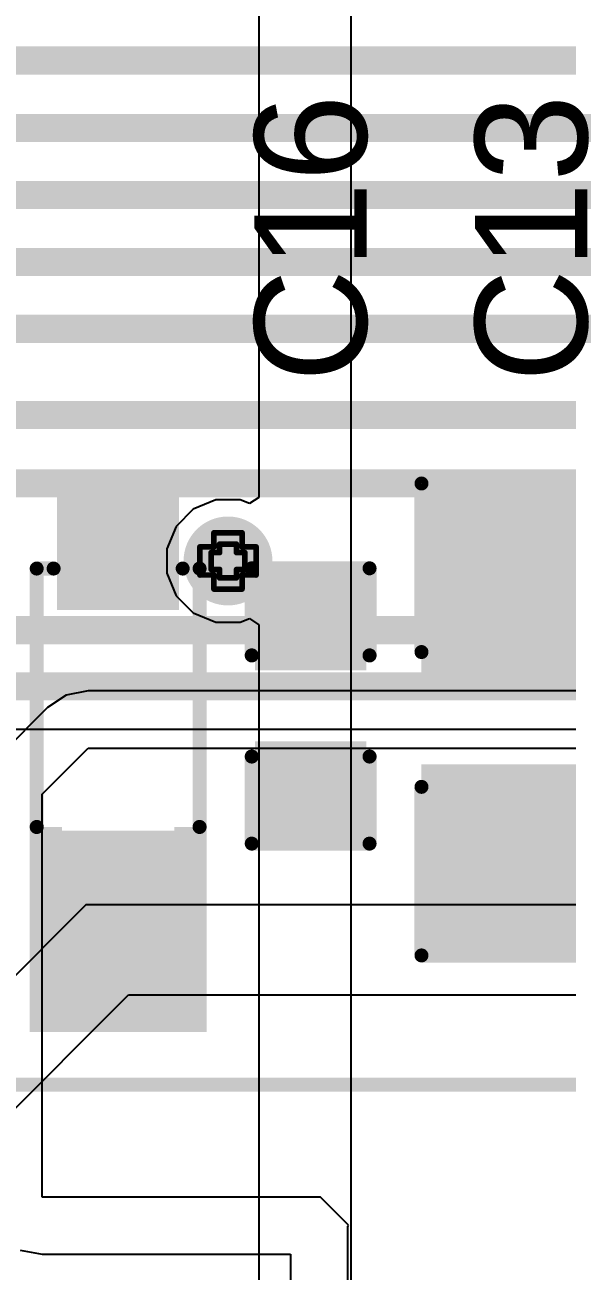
# Model space of a CAD drawing. Header units: inches. Extents: x -3 to 5259, y -3 to 5282.
# Drawn here: x 31.11 to 36.01, y 20.92 to 32.19 of the extents above; entities that cross this region are included whole.
import ezdxf

# ---------------------------------------------------------------- set-up
doc = ezdxf.new("R2010")
doc.units = ezdxf.units.IN
for name, color, linetype in [('Bottom Layer', 5, 'Continuous'), ('Bottom Solder', 6, 'Continuous'), ('Drill Drawing', 1, 'Continuous'), ('Layer 1', 16, 'Continuous'), ('Layer 2', 76, 'Continuous'), ('Top Layer', 1, 'Continuous'), ('Top Overlay', 2, 'Continuous'), ('Top Paste', 8, 'Continuous'), ('Top Solder', 216, 'Continuous'), ('Via Holes', 16, 'Continuous')]:
    doc.layers.add(name, color=color, linetype=linetype)
doc.styles.add('Arial', font='', dxfattribs={"height": 0.2})
doc.styles.get('Arial').set_extended_font_data('Arial')

# ---------------------------------------------------------------- blocks, each defined once
blk = doc.blocks.new('SRP1265A_150M_177')
at = {"layer": 'Top Overlay'}
blk.add_lwpolyline([(6.326, -6.326, 0.127, 0.127, 0), (-6.326, -6.326, 0.127, 0.127, 0)], format="xyseb", dxfattribs=at)
blk = doc.blocks.new('SOD_123_216')
at = {"layer": 'Top Layer'}
for points in [[(-1.1, 0.45), (-1.1, -0.45), (-2.05, -0.45), (-2.05, 0.45)], [(2.05, 0.45), (2.05, -0.45), (1.1, -0.45), (1.1, 0.45)]]:
    blk.add_hatch(color=1, dxfattribs=at).paths.add_polyline_path(points)
at = {"layer": 'Top Overlay'}
for points in [[(0.965, 0.508), (2.819, 0.508), (2.819, 0.8), (0.965, 0.8)], [(2.119, -0.788), (2.819, -0.788), (2.819, 0.787), (2.119, 0.787)], [(0.965, -0.8), (2.819, -0.8), (2.819, -0.508), (0.965, -0.508)]]:
    blk.add_hatch(color=2, dxfattribs=at).paths.add_polyline_path(points)
at = {"layer": 'Top Paste'}
for points in [[(-1.1, 0.45), (-1.1, -0.45), (-2.05, -0.45), (-2.05, 0.45)], [(2.05, 0.45), (2.05, -0.45), (1.1, -0.45), (1.1, 0.45)]]:
    blk.add_hatch(color=8, dxfattribs=at).paths.add_polyline_path(points)
at = {"layer": 'Top Solder'}
for points in [[(-0.998, 0.552), (-0.998, -0.552), (-2.152, -0.552), (-2.152, 0.552)], [(2.152, 0.552), (2.152, -0.552), (0.998, -0.552), (0.998, 0.552)]]:
    blk.add_hatch(color=216, dxfattribs=at).paths.add_polyline_path(points)
at = {"layer": 'Top Overlay'}
for points in [[(-1.372, 0.584, 0.127, 0.127, 0), (-1.372, 0.737, 0.127, 0.127, 0)], [(0.965, 0.737, 0.127, 0.127, 0), (-1.372, 0.737, 0.127, 0.127, 0)], [(-1.372, -0.737, 0.127, 0.127, 0), (-1.372, -0.584, 0.127, 0.127, 0)], [(0.965, -0.737, 0.127, 0.127, 0), (-1.372, -0.737, 0.127, 0.127, 0)]]:
    blk.add_lwpolyline(points, format="xyseb", dxfattribs=at)
for points in [[(-1.403, 0.737, 0.0635, 0.0635, 1), (-1.34, 0.737, 0.0635, 0.0635, 1)], [(-1.403, 0.737, 0.0635, 0.0635, 1), (-1.34, 0.737, 0.0635, 0.0635, 1)], [(0.933, 0.737, 0.0635, 0.0635, 1), (0.997, 0.737, 0.0635, 0.0635, 1)], [(-1.403, 0.584, 0.0635, 0.0635, 1), (-1.34, 0.584, 0.0635, 0.0635, 1)], [(-1.403, -0.584, 0.0635, 0.0635, 1), (-1.34, -0.584, 0.0635, 0.0635, 1)], [(-1.403, -0.737, 0.0635, 0.0635, 1), (-1.34, -0.737, 0.0635, 0.0635, 1)], [(-1.403, -0.737, 0.0635, 0.0635, 1), (-1.34, -0.737, 0.0635, 0.0635, 1)], [(0.933, -0.737, 0.0635, 0.0635, 1), (0.997, -0.737, 0.0635, 0.0635, 1)]]:
    blk.add_lwpolyline(points, format="xyseb", close=True, dxfattribs=at)
blk = doc.blocks.new('C___0603_267')
at = {"layer": 'Top Layer'}
for points in [[(-0.381, 0.445), (-0.381, -0.445), (-1.143, -0.445), (-1.143, 0.445)], [(1.143, 0.445), (1.143, -0.445), (0.381, -0.445), (0.381, 0.445)]]:
    blk.add_hatch(color=1, dxfattribs=at).paths.add_polyline_path(points)
at = {"layer": 'Top Paste'}
for points in [[(-0.381, 0.445), (-0.381, -0.445), (-1.143, -0.445), (-1.143, 0.445)], [(1.143, 0.445), (1.143, -0.445), (0.381, -0.445), (0.381, 0.445)]]:
    blk.add_hatch(color=8, dxfattribs=at).paths.add_polyline_path(points)
at = {"layer": 'Top Solder'}
for points in [[(-0.321, 0.504), (-0.321, -0.504), (-1.203, -0.504), (-1.203, 0.504)], [(1.203, 0.504), (1.203, -0.504), (0.321, -0.504), (0.321, 0.504)]]:
    blk.add_hatch(color=216, dxfattribs=at).paths.add_polyline_path(points)
at = {"layer": 'Top Overlay'}
for points in [[(-0.457, 0.533, 0.127, 0.127, 0), (-1.245, 0.533, 0.127, 0.127, 0)], [(-1.245, -0.533, 0.127, 0.127, 0), (-1.245, 0.533, 0.127, 0.127, 0)], [(1.245, 0.533, 0.127, 0.127, 0), (0.457, 0.533, 0.127, 0.127, 0)], [(1.245, -0.533, 0.127, 0.127, 0), (1.245, 0.533, 0.127, 0.127, 0)], [(-0.457, -0.533, 0.127, 0.127, 0), (-1.245, -0.533, 0.127, 0.127, 0)], [(1.245, -0.533, 0.127, 0.127, 0), (0.457, -0.533, 0.127, 0.127, 0)]]:
    blk.add_lwpolyline(points, format="xyseb", dxfattribs=at)
for points in [[(-1.276, 0.533, 0.0635, 0.0635, 1), (-1.213, 0.533, 0.0635, 0.0635, 1)], [(-1.276, 0.533, 0.0635, 0.0635, 1), (-1.213, 0.533, 0.0635, 0.0635, 1)], [(-0.489, 0.533, 0.0635, 0.0635, 1), (-0.425, 0.533, 0.0635, 0.0635, 1)], [(0.425, 0.533, 0.0635, 0.0635, 1), (0.489, 0.533, 0.0635, 0.0635, 1)], [(1.213, 0.533, 0.0635, 0.0635, 1), (1.276, 0.533, 0.0635, 0.0635, 1)], [(1.213, 0.533, 0.0635, 0.0635, 1), (1.276, 0.533, 0.0635, 0.0635, 1)], [(-1.276, -0.533, 0.0635, 0.0635, 1), (-1.213, -0.533, 0.0635, 0.0635, 1)], [(-1.276, -0.533, 0.0635, 0.0635, 1), (-1.213, -0.533, 0.0635, 0.0635, 1)], [(-0.489, -0.533, 0.0635, 0.0635, 1), (-0.425, -0.533, 0.0635, 0.0635, 1)], [(0.425, -0.533, 0.0635, 0.0635, 1), (0.489, -0.533, 0.0635, 0.0635, 1)], [(1.213, -0.533, 0.0635, 0.0635, 1), (1.276, -0.533, 0.0635, 0.0635, 1)], [(1.213, -0.533, 0.0635, 0.0635, 1), (1.276, -0.533, 0.0635, 0.0635, 1)]]:
    blk.add_lwpolyline(points, format="xyseb", close=True, dxfattribs=at)
blk = doc.blocks.new('C___1206_270')
at = {"layer": 'Top Layer'}
for points in [[(-2.032, 0.889), (-0.508, 0.889), (-0.508, -0.889), (-2.032, -0.889)], [(0.508, 0.889), (2.032, 0.889), (2.032, -0.889), (0.508, -0.889)]]:
    blk.add_hatch(color=1, dxfattribs=at).paths.add_polyline_path(points)
at = {"layer": 'Top Paste'}
for points in [[(-2.032, 0.889), (-0.508, 0.889), (-0.508, -0.889), (-2.032, -0.889)], [(0.508, 0.889), (2.032, 0.889), (2.032, -0.889), (0.508, -0.889)]]:
    blk.add_hatch(color=8, dxfattribs=at).paths.add_polyline_path(points)
at = {"layer": 'Top Solder'}
for points in [[(-2.134, 0.991), (-0.406, 0.991), (-0.406, -0.991), (-2.134, -0.991)], [(0.406, 0.991), (2.134, 0.991), (2.134, -0.991), (0.406, -0.991)]]:
    blk.add_hatch(color=216, dxfattribs=at).paths.add_polyline_path(points)
at = {"layer": 'Top Overlay'}
for points in [[(-0.61, 0.991, 0.127, 0.127, 0), (-2.134, 0.991, 0.127, 0.127, 0)], [(-2.134, -0.991, 0.127, 0.127, 0), (-2.134, 0.991, 0.127, 0.127, 0)], [(2.134, 0.991, 0.127, 0.127, 0), (0.61, 0.991, 0.127, 0.127, 0)], [(2.134, -0.991, 0.127, 0.127, 0), (2.134, 0.991, 0.127, 0.127, 0)], [(-0.61, -0.991, 0.127, 0.127, 0), (-2.134, -0.991, 0.127, 0.127, 0)], [(2.134, -0.991, 0.127, 0.127, 0), (0.61, -0.991, 0.127, 0.127, 0)]]:
    blk.add_lwpolyline(points, format="xyseb", dxfattribs=at)
for points in [[(-2.165, 0.991, 0.0635, 0.0635, 1), (-2.102, 0.991, 0.0635, 0.0635, 1)], [(-2.165, 0.991, 0.0635, 0.0635, 1), (-2.102, 0.991, 0.0635, 0.0635, 1)], [(-0.641, 0.991, 0.0635, 0.0635, 1), (-0.578, 0.991, 0.0635, 0.0635, 1)], [(0.578, 0.991, 0.0635, 0.0635, 1), (0.641, 0.991, 0.0635, 0.0635, 1)], [(2.102, 0.991, 0.0635, 0.0635, 1), (2.165, 0.991, 0.0635, 0.0635, 1)], [(2.102, 0.991, 0.0635, 0.0635, 1), (2.165, 0.991, 0.0635, 0.0635, 1)], [(-2.165, -0.991, 0.0635, 0.0635, 1), (-2.102, -0.991, 0.0635, 0.0635, 1)], [(-2.165, -0.991, 0.0635, 0.0635, 1), (-2.102, -0.991, 0.0635, 0.0635, 1)], [(-0.641, -0.991, 0.0635, 0.0635, 1), (-0.578, -0.991, 0.0635, 0.0635, 1)], [(0.578, -0.991, 0.0635, 0.0635, 1), (0.641, -0.991, 0.0635, 0.0635, 1)], [(2.102, -0.991, 0.0635, 0.0635, 1), (2.165, -0.991, 0.0635, 0.0635, 1)], [(2.102, -0.991, 0.0635, 0.0635, 1), (2.165, -0.991, 0.0635, 0.0635, 1)]]:
    blk.add_lwpolyline(points, format="xyseb", close=True, dxfattribs=at)

msp = doc.modelspace()

# ---------------------------------------------------------------- hatches: boundary and pattern name
at = {"layer": 'Bottom Layer'}
h = msp.add_hatch(color=5, dxfattribs=at)
edge = h.paths.add_edge_path()
edge.add_arc((32.945, 27.341), 0.3, 0, 360)
at = {"layer": 'Bottom Solder'}
h = msp.add_hatch(color=6, dxfattribs=at)
edge = h.paths.add_edge_path()
edge.add_arc((32.945, 27.341), 0.402, 0, 360)
at = {"layer": 'Layer 1'}
h = msp.add_hatch(color=16, dxfattribs=at)
edge = h.paths.add_edge_path()
edge.add_arc((32.945, 27.341), 0.3, 0, 360)
at = {"layer": 'Layer 2'}
h = msp.add_hatch(color=76, dxfattribs=at)
edge = h.paths.add_edge_path()
edge.add_arc((32.945, 27.341), 0.3, 0, 360)
at = {"layer": 'Top Layer'}
h = msp.add_hatch(color=1, dxfattribs=at)
edge = h.paths.add_edge_path()
edge.add_arc((32.945, 27.341), 0.3, 0, 360)
at = {"layer": 'Top Solder'}
h = msp.add_hatch(color=216, dxfattribs=at)
edge = h.paths.add_edge_path()
edge.add_arc((32.945, 27.341), 0.402, 0, 360)
at = {"layer": 'Via Holes'}
h = msp.add_hatch(color=7, dxfattribs=at)
edge = h.paths.add_edge_path()
edge.add_arc((32.945, 27.341), 0.15, 0, 360)

# ---------------------------------------------------------------- linework, layer by layer
at = {"layer": 'Bottom Layer'}
for p, q in [((33.223, 42.164), (33.223, 27.916)), ((34.061, 8.343), (34.061, 39.677)), ((32.835, 27.895), (32.631, 27.81)), ((33.055, 27.895), (32.835, 27.895)), ((33.139, 27.86), (33.055, 27.895)), ((33.223, 27.916), (33.139, 27.86)), ((32.631, 27.81), (32.475, 27.654)), ((32.475, 27.654), (32.391, 27.451)), ((32.391, 27.451), (32.391, 27.23)), ((32.391, 27.23), (32.475, 27.027)), ((32.475, 27.027), (32.631, 26.871)), ((32.631, 26.871), (32.835, 26.787)), ((33.055, 26.787), (33.139, 26.821)), ((33.139, 26.821), (33.223, 26.765)), ((32.835, 26.787), (33.055, 26.787)), ((33.223, 26.765), (33.223, 8.343))]:
    msp.add_line(p, q, dxfattribs=at)
at = {"layer": 'Drill Drawing'}
for points in [[(32.818, 27.468, 0.0508, 0.0508, 0), (32.818, 27.595, 0.0508, 0.0508, 0)], [(32.818, 27.595, 0.0508, 0.0508, 0), (33.072, 27.595, 0.0508, 0.0508, 0)], [(33.072, 27.468, 0.0508, 0.0508, 0), (33.072, 27.595, 0.0508, 0.0508, 0)], [(32.691, 27.214, 0.0508, 0.0508, 0), (32.691, 27.468, 0.0508, 0.0508, 0)], [(32.691, 27.468, 0.0508, 0.0508, 0), (32.818, 27.468, 0.0508, 0.0508, 0)], [(32.869, 27.417, 0.0508, 0.0508, 0), (32.869, 27.493, 0.0508, 0.0508, 0)], [(32.869, 27.493, 0.0508, 0.0508, 0), (33.021, 27.493, 0.0508, 0.0508, 0)], [(33.021, 27.417, 0.0508, 0.0508, 0), (33.021, 27.493, 0.0508, 0.0508, 0)], [(33.072, 27.468, 0.0508, 0.0508, 0), (33.199, 27.468, 0.0508, 0.0508, 0)], [(33.199, 27.214, 0.0508, 0.0508, 0), (33.199, 27.468, 0.0508, 0.0508, 0)], [(32.793, 27.264, 0.0508, 0.0508, 0), (32.793, 27.417, 0.0508, 0.0508, 0)], [(32.793, 27.417, 0.0508, 0.0508, 0), (32.869, 27.417, 0.0508, 0.0508, 0)], [(33.021, 27.417, 0.0508, 0.0508, 0), (33.098, 27.417, 0.0508, 0.0508, 0)], [(33.098, 27.264, 0.0508, 0.0508, 0), (33.098, 27.417, 0.0508, 0.0508, 0)], [(32.793, 27.264, 0.0508, 0.0508, 0), (32.869, 27.264, 0.0508, 0.0508, 0)], [(32.869, 27.188, 0.0508, 0.0508, 0), (32.869, 27.264, 0.0508, 0.0508, 0)], [(33.021, 27.264, 0.0508, 0.0508, 0), (33.098, 27.264, 0.0508, 0.0508, 0)], [(33.021, 27.188, 0.0508, 0.0508, 0), (33.021, 27.264, 0.0508, 0.0508, 0)], [(32.691, 27.214, 0.0508, 0.0508, 0), (32.818, 27.214, 0.0508, 0.0508, 0)], [(32.818, 27.087, 0.0508, 0.0508, 0), (32.818, 27.214, 0.0508, 0.0508, 0)], [(32.869, 27.188, 0.0508, 0.0508, 0), (33.021, 27.188, 0.0508, 0.0508, 0)], [(33.072, 27.214, 0.0508, 0.0508, 0), (33.199, 27.214, 0.0508, 0.0508, 0)], [(33.072, 27.087, 0.0508, 0.0508, 0), (33.072, 27.214, 0.0508, 0.0508, 0)], [(32.818, 27.087, 0.0508, 0.0508, 0), (33.072, 27.087, 0.0508, 0.0508, 0)]]:
    msp.add_lwpolyline(points, format="xyseb", dxfattribs=at)
for points in [[(32.805, 27.595, 0.0254, 0.0254, 1), (32.831, 27.595, 0.0254, 0.0254, 1)], [(32.805, 27.595, 0.0254, 0.0254, 1), (32.831, 27.595, 0.0254, 0.0254, 1)], [(33.059, 27.595, 0.0254, 0.0254, 1), (33.085, 27.595, 0.0254, 0.0254, 1)], [(33.059, 27.595, 0.0254, 0.0254, 1), (33.085, 27.595, 0.0254, 0.0254, 1)], [(32.678, 27.468, 0.0254, 0.0254, 1), (32.704, 27.468, 0.0254, 0.0254, 1)], [(32.678, 27.468, 0.0254, 0.0254, 1), (32.704, 27.468, 0.0254, 0.0254, 1)], [(32.805, 27.468, 0.0254, 0.0254, 1), (32.831, 27.468, 0.0254, 0.0254, 1)], [(32.805, 27.468, 0.0254, 0.0254, 1), (32.831, 27.468, 0.0254, 0.0254, 1)], [(32.856, 27.493, 0.0254, 0.0254, 1), (32.882, 27.493, 0.0254, 0.0254, 1)], [(32.856, 27.493, 0.0254, 0.0254, 1), (32.882, 27.493, 0.0254, 0.0254, 1)], [(33.009, 27.493, 0.0254, 0.0254, 1), (33.034, 27.493, 0.0254, 0.0254, 1)], [(33.009, 27.493, 0.0254, 0.0254, 1), (33.034, 27.493, 0.0254, 0.0254, 1)], [(33.059, 27.468, 0.0254, 0.0254, 1), (33.085, 27.468, 0.0254, 0.0254, 1)], [(33.059, 27.468, 0.0254, 0.0254, 1), (33.085, 27.468, 0.0254, 0.0254, 1)], [(33.186, 27.468, 0.0254, 0.0254, 1), (33.212, 27.468, 0.0254, 0.0254, 1)], [(33.186, 27.468, 0.0254, 0.0254, 1), (33.212, 27.468, 0.0254, 0.0254, 1)], [(32.78, 27.417, 0.0254, 0.0254, 1), (32.805, 27.417, 0.0254, 0.0254, 1)], [(32.78, 27.417, 0.0254, 0.0254, 1), (32.805, 27.417, 0.0254, 0.0254, 1)], [(32.856, 27.417, 0.0254, 0.0254, 1), (32.882, 27.417, 0.0254, 0.0254, 1)], [(32.856, 27.417, 0.0254, 0.0254, 1), (32.882, 27.417, 0.0254, 0.0254, 1)], [(33.009, 27.417, 0.0254, 0.0254, 1), (33.034, 27.417, 0.0254, 0.0254, 1)], [(33.009, 27.417, 0.0254, 0.0254, 1), (33.034, 27.417, 0.0254, 0.0254, 1)], [(33.085, 27.417, 0.0254, 0.0254, 1), (33.11, 27.417, 0.0254, 0.0254, 1)], [(33.085, 27.417, 0.0254, 0.0254, 1), (33.11, 27.417, 0.0254, 0.0254, 1)], [(32.78, 27.264, 0.0254, 0.0254, 1), (32.805, 27.264, 0.0254, 0.0254, 1)], [(32.78, 27.264, 0.0254, 0.0254, 1), (32.805, 27.264, 0.0254, 0.0254, 1)], [(32.856, 27.264, 0.0254, 0.0254, 1), (32.882, 27.264, 0.0254, 0.0254, 1)], [(32.856, 27.264, 0.0254, 0.0254, 1), (32.882, 27.264, 0.0254, 0.0254, 1)], [(33.009, 27.264, 0.0254, 0.0254, 1), (33.034, 27.264, 0.0254, 0.0254, 1)], [(33.009, 27.264, 0.0254, 0.0254, 1), (33.034, 27.264, 0.0254, 0.0254, 1)], [(33.085, 27.264, 0.0254, 0.0254, 1), (33.11, 27.264, 0.0254, 0.0254, 1)], [(33.085, 27.264, 0.0254, 0.0254, 1), (33.11, 27.264, 0.0254, 0.0254, 1)], [(32.678, 27.214, 0.0254, 0.0254, 1), (32.704, 27.214, 0.0254, 0.0254, 1)], [(32.678, 27.214, 0.0254, 0.0254, 1), (32.704, 27.214, 0.0254, 0.0254, 1)], [(32.805, 27.214, 0.0254, 0.0254, 1), (32.831, 27.214, 0.0254, 0.0254, 1)], [(32.805, 27.214, 0.0254, 0.0254, 1), (32.831, 27.214, 0.0254, 0.0254, 1)], [(32.856, 27.188, 0.0254, 0.0254, 1), (32.882, 27.188, 0.0254, 0.0254, 1)], [(32.856, 27.188, 0.0254, 0.0254, 1), (32.882, 27.188, 0.0254, 0.0254, 1)], [(33.009, 27.188, 0.0254, 0.0254, 1), (33.034, 27.188, 0.0254, 0.0254, 1)], [(33.009, 27.188, 0.0254, 0.0254, 1), (33.034, 27.188, 0.0254, 0.0254, 1)], [(33.059, 27.214, 0.0254, 0.0254, 1), (33.085, 27.214, 0.0254, 0.0254, 1)], [(33.059, 27.214, 0.0254, 0.0254, 1), (33.085, 27.214, 0.0254, 0.0254, 1)], [(33.186, 27.214, 0.0254, 0.0254, 1), (33.212, 27.214, 0.0254, 0.0254, 1)], [(33.186, 27.214, 0.0254, 0.0254, 1), (33.212, 27.214, 0.0254, 0.0254, 1)], [(32.805, 27.087, 0.0254, 0.0254, 1), (32.831, 27.087, 0.0254, 0.0254, 1)], [(32.805, 27.087, 0.0254, 0.0254, 1), (32.831, 27.087, 0.0254, 0.0254, 1)], [(33.059, 27.087, 0.0254, 0.0254, 1), (33.085, 27.087, 0.0254, 0.0254, 1)], [(33.059, 27.087, 0.0254, 0.0254, 1), (33.085, 27.087, 0.0254, 0.0254, 1)]]:
    msp.add_lwpolyline(points, format="xyseb", close=True, dxfattribs=at)
at = {"layer": 'Layer 2'}
for p, q in [((11.447, 25.819), (62.69, 25.819)), ((31.659, 24.232), (29.018, 21.59)), ((47.066, 24.232), (31.659, 24.232)), ((29.528, 20.903), (32.044, 23.419)), ((32.044, 23.419), (46.74, 23.419))]:
    msp.add_line(p, q, dxfattribs=at)
for points in [[(16.713, 31.866, 0.254, 0.254, 0), (63.866, 31.866, 0.254, 0.254, 0)], [(9.118, 31.255, 0.254, 0.254, 0), (64.227, 31.255, 0.254, 0.254, 0)], [(15.458, 30.65, 0.254, 0.254, 0), (53.125, 30.65, 0.254, 0.254, 0)], [(24.562, 30.045, 0.254, 0.254, 0), (63.733, 30.045, 0.254, 0.254, 0)], [(23.546, 29.44, 0.254, 0.254, 0), (63.619, 29.44, 0.254, 0.254, 0)], [(12.456, 28.661, 0.254, 0.254, 0), (63.68, 28.661, 0.254, 0.254, 0)], [(13.36, 28.042, 0.254, 0.254, 0), (63.581, 28.042, 0.254, 0.254, 0)], [(7.169, 26.715, 0.254, 0.254, 0), (63.289, 26.715, 0.254, 0.254, 0)], [(6.894, 26.207, 0.254, 0.254, 0), (62.851, 26.207, 0.254, 0.254, 0)]]:
    msp.add_lwpolyline(points, format="xyseb", dxfattribs=at)
at = {"layer": 'Top Layer'}
for p, q in [((31.679, 26.167), (31.481, 26.128)), ((31.679, 26.167), (31.679, 26.167)), ((42.067, 26.167), (31.679, 26.167)), ((31.481, 26.128), (31.313, 26.015)), ((31.313, 26.015), (30.895, 25.598)), ((31.313, 26.015), (31.313, 26.015)), ((31.262, 25.232), (31.679, 25.649)), ((31.679, 25.649), (42.067, 25.649)), ((31.262, 21.59), (31.262, 25.232)), ((33.782, 21.59), (31.262, 21.59)), ((34.036, 21.336), (33.782, 21.59)), ((34.028, 21.328), (34.036, 21.336)), ((34.028, 13.369), (34.028, 21.328)), ((31.064, 21.111), (31.262, 21.072)), ((31.262, 21.072), (33.51, 21.072)), ((33.51, 21.072), (33.51, 13.369))]:
    msp.add_line(p, q, dxfattribs=at)

# ---------------------------------------------------------------- block references
for name, p, rotation in [('C___1206_270', (35.687, 25.908), 270), ('SOD_123_216', (31.951, 25.901), 270), ('C___0603_267', (33.693, 26.03), 270), ('SRP1265A_150M_177', (35.344, 16.279), 180)]:
    msp.add_blockref(name, p, dxfattribs=dict(rotation=rotation))

# ---------------------------------------------------------------- texts
at = {"layer": 'Top Overlay', "style": 'Arial'}
for s, p in [('C16', (34.2, 28.956)), ('C13', (36.196, 28.956))]:
    msp.add_text(s, height=1.016, rotation=90, dxfattribs=at).set_placement(p)

doc.saveas('drawing.dxf')
